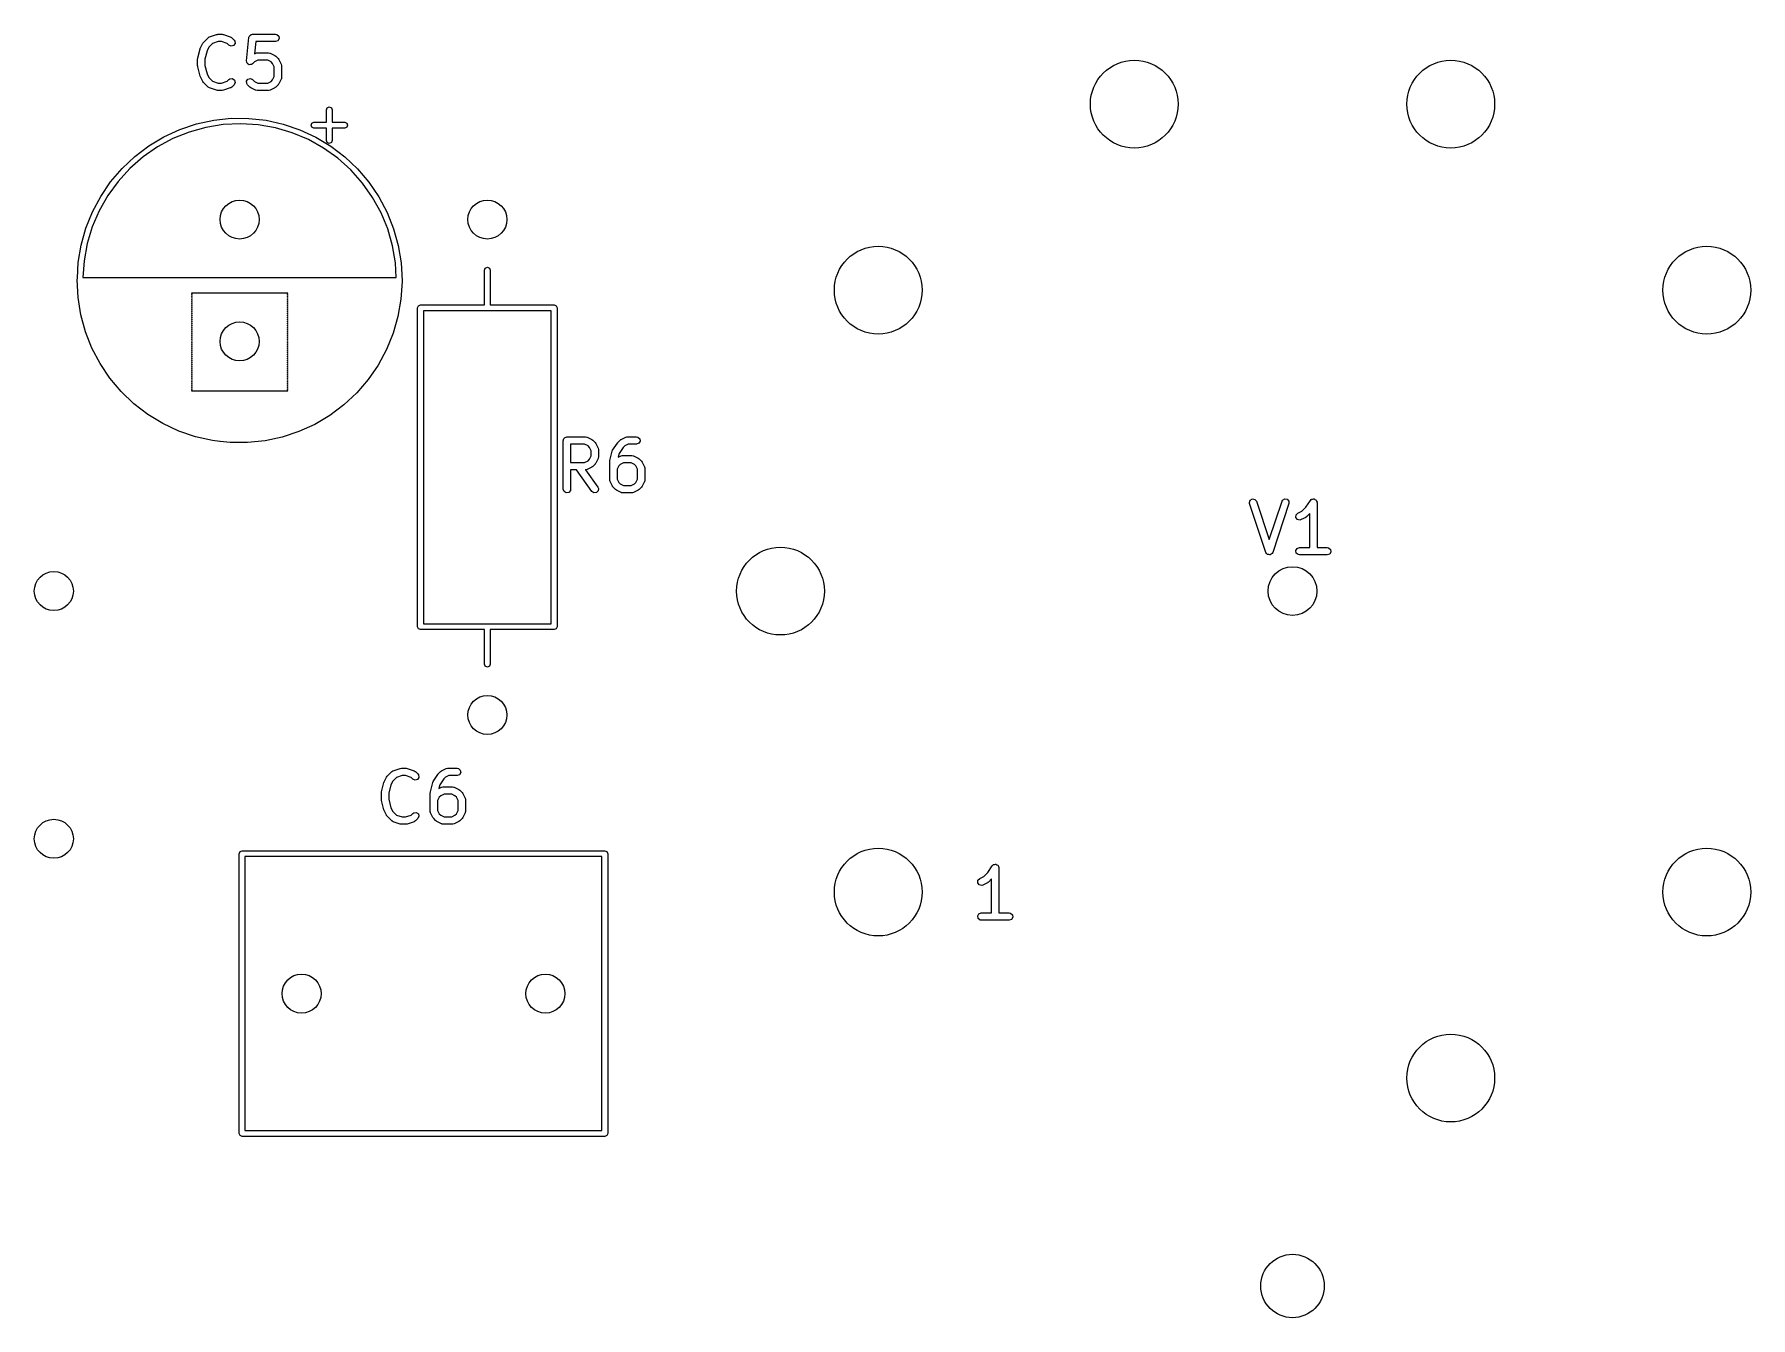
# Model space of a CAD drawing. Extents: x 37 to 259, y -144 to -45.
# Drawn here: x 197.72 to 232.91, y -110.15 to -83.83 of the extents above; entities that cross this region are included whole.
import ezdxf

# ---------------------------------------------------------------- set-up
doc = ezdxf.new("R2010")
doc.units = 0
doc.layers.add('BLACK', color=7, linetype='CONTINUOUS')

msp = doc.modelspace()

# ---------------------------------------------------------------- linework, layer by layer
at = {"layer": 'BLACK', "linetype": 'CONTINUOUS'}
for p, q in [((201.119, -84.1273), (201.124, -84.1155)), ((201.124, -84.1155), (201.125, -84.1119)), ((201.125, -84.1119), (201.172, -84.0167)), ((201.172, -84.0167), (201.186, -83.9987)), ((201.186, -83.9972), (201.282, -83.902)), ((201.186, -83.9987), (201.186, -83.9972)), ((201.301, -84.0947), (201.263, -84.1717)), ((201.282, -83.902), (201.303, -83.887)), ((201.375, -84.0206), (201.301, -84.0947)), ((201.303, -83.887), (201.308, -83.8866)), ((201.308, -83.8866), (201.311, -83.8838)), ((201.311, -83.8838), (201.454, -83.8362)), ((201.49, -83.9824), (201.375, -84.0206)), ((201.454, -83.8362), (201.476, -83.8329)), ((201.476, -83.8329), (201.478, -83.8324)), ((201.478, -83.8324), (201.573, -83.8324)), ((201.561, -83.9824), (201.49, -83.9824)), ((201.675, -84.0206), (201.561, -83.9824)), ((201.573, -83.8324), (201.595, -83.8363)), ((201.595, -83.8363), (201.597, -83.8362)), ((201.597, -83.8362), (201.739, -83.8838)), ((201.71, -84.0557), (201.675, -84.0206)), ((201.757, -84.0773), (201.71, -84.0557)), ((201.739, -83.8838), (201.762, -83.8963)), ((201.806, -84.0641), (201.757, -84.0773)), ((201.762, -83.8963), (201.765, -83.9001)), ((201.765, -83.9001), (201.769, -83.902)), ((201.769, -83.902), (201.816, -83.9496)), ((201.836, -84.022), (201.806, -84.0641)), ((201.816, -83.9496), (201.831, -83.9709)), ((201.831, -83.9709), (201.836, -84.022)), ((202.07, -84.3761), (202.117, -83.8999)), ((202.117, -83.8999), (202.118, -83.8961)), ((202.118, -83.8944), (202.12, -83.8917)), ((202.118, -83.8961), (202.118, -83.8944)), ((202.12, -83.8917), (202.124, -83.8748)), ((202.124, -83.8748), (202.136, -83.8637)), ((202.136, -83.8637), (202.144, -83.8499)), ((202.144, -83.8499), (202.154, -83.8463)), ((202.154, -83.8463), (202.161, -83.839)), ((202.161, -83.839), (202.177, -83.8378)), ((202.177, -83.8378), (202.192, -83.8324)), ((202.192, -83.8324), (202.668, -83.8324)), ((202.26, -83.9824), (202.235, -84.2306)), ((202.668, -83.9824), (202.26, -83.9824)), ((202.668, -83.8324), (202.694, -83.8369)), ((202.716, -83.9648), (202.668, -83.9824)), ((202.694, -83.8369), (202.733, -83.8699)), ((202.742, -83.9204), (202.716, -83.9648)), ((202.733, -83.8699), (202.742, -83.9204)), ((201.069, -84.336), (201.072, -84.3212)), ((201.069, -84.4788), (201.069, -84.336)), ((201.072, -84.3178), (201.119, -84.1273)), ((201.072, -84.3212), (201.072, -84.3178)), ((201.263, -84.1717), (201.219, -84.3452)), ((201.219, -84.3452), (201.219, -84.4696)), ((202.07, -84.3766), (202.07, -84.3761)), ((202.07, -84.377), (202.07, -84.3766)), ((202.076, -84.4014), (202.07, -84.377)), ((202.082, -84.4258), (202.076, -84.4014)), ((202.083, -84.4261), (202.082, -84.4258)), ((202.083, -84.4266), (202.083, -84.4261)), ((202.103, -84.441), (202.083, -84.4266)), ((202.124, -84.4558), (202.103, -84.441)), ((202.125, -84.456), (202.124, -84.4557)), ((202.124, -84.4557), (202.124, -84.4558)), ((202.15, -84.4538), (202.125, -84.456)), ((202.175, -84.4519), (202.15, -84.4538)), ((202.176, -84.4515), (202.175, -84.4516)), ((202.175, -84.4516), (202.175, -84.4519)), ((202.197, -84.4366), (202.176, -84.4515)), ((202.236, -84.3976), (202.197, -84.4366)), ((202.235, -84.2306), (202.254, -84.2213)), ((202.305, -84.3633), (202.236, -84.3976)), ((202.254, -84.2213), (202.279, -84.2138)), ((202.279, -84.2138), (202.283, -84.2149)), ((202.283, -84.2149), (202.287, -84.2133)), ((202.287, -84.2133), (202.525, -84.2133)), ((202.508, -84.3633), (202.305, -84.3633)), ((202.576, -84.3976), (202.508, -84.3633)), ((202.525, -84.2133), (202.551, -84.2179)), ((202.551, -84.2179), (202.554, -84.2207)), ((202.554, -84.2207), (202.559, -84.2213)), ((202.559, -84.2213), (202.654, -84.2689)), ((202.606, -84.428), (202.576, -84.3976)), ((202.641, -84.4965), (202.606, -84.428)), ((202.654, -84.2689), (202.672, -84.2822)), ((202.672, -84.2822), (202.674, -84.2829)), ((202.674, -84.2829), (202.721, -84.3305)), ((202.721, -84.3305), (202.734, -84.3489)), ((202.734, -84.3489), (202.735, -84.35)), ((202.735, -84.35), (202.783, -84.4453)), ((202.783, -84.4453), (202.79, -84.4702)), ((201.07, -84.4821), (201.069, -84.4788)), ((201.072, -84.497), (201.07, -84.4821)), ((201.119, -84.6875), (201.072, -84.497)), ((201.121, -84.6904), (201.119, -84.6875)), ((201.125, -84.7028), (201.121, -84.6904)), ((201.172, -84.7981), (201.125, -84.7028)), ((201.174, -84.7992), (201.172, -84.7981)), ((201.186, -84.8176), (201.174, -84.7992)), ((201.282, -84.9128), (201.186, -84.8176)), ((201.219, -84.4696), (201.263, -84.6431)), ((201.263, -84.6431), (201.301, -84.7201)), ((201.301, -84.7201), (201.375, -84.7942)), ((201.375, -84.7942), (201.49, -84.8324)), ((201.561, -84.8324), (201.675, -84.7942)), ((201.675, -84.7942), (201.71, -84.7591)), ((201.71, -84.7591), (201.732, -84.7442)), ((201.732, -84.7442), (201.783, -84.7397)), ((201.783, -84.7397), (201.825, -84.7691)), ((201.838, -84.8187), (201.816, -84.8652)), ((201.825, -84.7691), (201.838, -84.8187)), ((202.072, -84.7927), (202.101, -84.7507)), ((202.076, -84.8438), (202.072, -84.7927)), ((202.101, -84.7507), (202.151, -84.7374)), ((202.151, -84.7374), (202.197, -84.7591)), ((202.197, -84.7591), (202.236, -84.7981)), ((202.236, -84.7981), (202.305, -84.8324)), ((202.508, -84.8324), (202.576, -84.7981)), ((202.576, -84.7981), (202.606, -84.7677)), ((202.606, -84.7677), (202.641, -84.6992)), ((202.641, -84.6992), (202.641, -84.4965)), ((202.783, -84.7504), (202.735, -84.8457)), ((202.786, -84.7426), (202.783, -84.746)), ((202.783, -84.746), (202.783, -84.7504)), ((202.791, -84.7169), (202.786, -84.7426)), ((202.79, -84.4702), (202.789, -84.4746)), ((202.789, -84.4746), (202.791, -84.4788)), ((202.791, -84.4788), (202.791, -84.7169)), ((201.286, -84.9147), (201.282, -84.9128)), ((201.288, -84.9185), (201.286, -84.9147)), ((201.311, -84.9309), (201.288, -84.9185)), ((201.454, -84.9785), (201.311, -84.9309)), ((201.456, -84.9785), (201.454, -84.9785)), ((201.478, -84.9824), (201.456, -84.9785)), ((201.573, -84.9824), (201.478, -84.9824)), ((201.49, -84.8324), (201.561, -84.8324)), ((201.574, -84.9818), (201.573, -84.9824)), ((201.597, -84.9785), (201.574, -84.9818)), ((201.739, -84.9309), (201.597, -84.9785)), ((201.743, -84.9281), (201.739, -84.9309)), ((201.747, -84.9277), (201.743, -84.9281)), ((201.769, -84.9128), (201.747, -84.9277)), ((201.816, -84.8652), (201.769, -84.9128)), ((202.091, -84.8652), (202.076, -84.8438)), ((202.139, -84.9128), (202.091, -84.8652)), ((202.14, -84.9135), (202.139, -84.9128)), ((202.158, -84.9268), (202.14, -84.9135)), ((202.254, -84.9745), (202.158, -84.9268)), ((202.258, -84.975), (202.254, -84.9745)), ((202.261, -84.9779), (202.258, -84.975)), ((202.287, -84.9824), (202.261, -84.9779)), ((202.525, -84.9824), (202.287, -84.9824)), ((202.305, -84.8324), (202.508, -84.8324)), ((202.529, -84.9808), (202.525, -84.9824)), ((202.534, -84.9819), (202.529, -84.9808)), ((202.559, -84.9745), (202.534, -84.9819)), ((202.654, -84.9268), (202.559, -84.9745)), ((202.655, -84.9257), (202.654, -84.9268)), ((202.674, -84.9128), (202.655, -84.9257)), ((202.721, -84.8652), (202.674, -84.9128)), ((202.722, -84.8637), (202.721, -84.8652)), ((202.735, -84.8457), (202.722, -84.8637)), ((203.709, -85.3798), (203.727, -85.3373)), ((203.709, -85.6348), (203.709, -85.3798)), ((203.727, -85.3373), (203.769, -85.3198)), ((203.769, -85.3198), (203.811, -85.3373)), ((203.811, -85.3373), (203.829, -85.3798)), ((203.829, -85.3798), (203.829, -85.6348)), ((200.377, -85.9343), (200.704, -85.7838)), ((200.894, -85.8365), (200.561, -85.9709)), ((200.704, -85.7838), (201.046, -85.6696)), ((201.24, -85.7399), (200.894, -85.8365)), ((201.046, -85.6696), (201.398, -85.5928)), ((201.594, -85.6826), (201.24, -85.7399)), ((201.398, -85.5928), (201.756, -85.5546)), ((201.952, -85.665), (201.594, -85.6826)), ((201.756, -85.5546), (202.116, -85.5552)), ((202.311, -85.6876), (201.952, -85.665)), ((202.116, -85.5552), (202.474, -85.5947)), ((202.664, -85.7499), (202.311, -85.6876)), ((202.474, -85.5947), (202.826, -85.6727)), ((203.008, -85.8512), (202.664, -85.7499)), ((202.826, -85.6727), (203.167, -85.7881)), ((203.339, -85.9903), (203.008, -85.8512)), ((203.167, -85.7881), (203.493, -85.9398)), ((203.394, -85.6948), (203.412, -85.6523)), ((203.412, -85.7372), (203.394, -85.6948)), ((203.412, -85.6523), (203.454, -85.6348)), ((203.454, -85.7548), (203.412, -85.7372)), ((203.454, -85.6348), (203.709, -85.6348)), ((203.709, -85.7548), (203.454, -85.7548)), ((203.709, -86.0098), (203.709, -85.7548)), ((203.829, -85.6348), (204.084, -85.6348)), ((204.084, -85.7548), (203.829, -85.7548)), ((203.829, -85.7548), (203.829, -86.0098)), ((204.084, -85.6348), (204.126, -85.6523)), ((204.126, -85.7372), (204.084, -85.7548)), ((204.126, -85.6523), (204.144, -85.6948)), ((204.144, -85.6948), (204.126, -85.7372)), ((199.781, -86.3366), (200.068, -86.1193)), ((200.245, -86.1416), (199.951, -86.3465)), ((200.068, -86.1193), (200.377, -85.9343)), ((200.561, -85.9709), (200.245, -86.1416)), ((203.653, -86.1654), (203.339, -85.9903)), ((203.493, -85.9398), (203.802, -86.1258)), ((203.945, -86.3744), (203.653, -86.1654)), ((203.727, -86.0522), (203.709, -86.0098)), ((203.769, -86.0698), (203.727, -86.0522)), ((203.811, -86.0522), (203.769, -86.0698)), ((203.802, -86.1258), (204.088, -86.3441)), ((203.829, -86.0098), (203.811, -86.0522)), ((199.519, -86.5836), (199.781, -86.3366)), ((199.951, -86.3465), (199.681, -86.5829)), ((204.211, -86.6146), (203.945, -86.3744)), ((204.088, -86.3441), (204.349, -86.592)), ((199.082, -87.155), (199.285, -86.8574)), ((199.439, -86.848), (199.228, -87.1384)), ((199.285, -86.8574), (199.519, -86.5836)), ((199.681, -86.5829), (199.439, -86.848)), ((204.45, -86.883), (204.211, -86.6146)), ((204.349, -86.592), (204.582, -86.8667)), ((204.657, -87.1763), (204.45, -86.883)), ((204.582, -86.8667), (204.784, -87.1649)), ((198.912, -87.4727), (199.082, -87.155)), ((199.228, -87.1384), (199.05, -87.4505)), ((204.829, -87.4908), (204.657, -87.1763)), ((204.784, -87.1649), (204.953, -87.4832)), ((198.778, -87.8069), (198.912, -87.4727)), ((199.05, -87.4505), (198.909, -87.7804)), ((204.966, -87.8227), (204.829, -87.4908)), ((204.953, -87.4832), (205.086, -87.8179)), ((198.68, -88.1536), (198.778, -87.8069)), ((198.909, -87.7804), (198.805, -88.124)), ((205.065, -88.1677), (204.966, -87.8227)), ((205.086, -87.8179), (205.182, -88.1649)), ((198.621, -88.5088), (198.68, -88.1536)), ((198.805, -88.124), (198.74, -88.477)), ((205.125, -88.5216), (205.065, -88.1677)), ((205.182, -88.1649), (205.241, -88.5204)), ((198.602, -88.8351), (198.621, -88.5088)), ((198.74, -88.477), (198.716, -88.82)), ((205.142, -88.82), (205.125, -88.5216)), ((205.241, -88.5204), (205.26, -88.88)), ((206.95, -88.67), (206.968, -88.6276)), ((206.95, -89.38), (206.95, -88.67)), ((206.968, -88.6276), (207.01, -88.61)), ((207.01, -88.61), (207.052, -88.6276)), ((207.052, -88.6276), (207.07, -88.67)), ((207.07, -88.67), (207.07, -89.38)), ((198.6, -88.8684), (198.602, -88.8351)), ((198.618, -89.2281), (198.6, -88.8684)), ((198.716, -88.82), (205.142, -88.82)), ((205.26, -88.9032), (205.238, -89.2627)), ((205.26, -88.88), (205.26, -88.9032)), ((198.675, -89.5837), (198.618, -89.2281)), ((200.942, -89.14), (200.95, -89.16)), ((202.918, -89.14), (200.942, -89.14)), ((200.95, -89.16), (200.942, -89.18)), ((200.942, -89.18), (200.95, -89.2)), ((200.95, -89.2), (200.942, -89.22)), ((200.942, -89.22), (200.95, -89.24)), ((200.95, -89.24), (200.942, -89.26)), ((200.942, -89.26), (200.95, -89.28)), ((200.95, -89.28), (200.942, -89.3)), ((200.942, -89.3), (200.95, -89.32)), ((200.95, -89.32), (200.942, -89.34)), ((200.942, -89.34), (200.95, -89.36)), ((200.95, -89.36), (200.942, -89.38)), ((200.942, -89.38), (200.95, -89.4)), ((202.91, -89.16), (202.918, -89.14)), ((202.918, -89.18), (202.91, -89.16)), ((202.91, -89.2), (202.918, -89.18)), ((202.918, -89.22), (202.91, -89.2)), ((202.91, -89.24), (202.918, -89.22)), ((202.918, -89.26), (202.91, -89.24)), ((202.91, -89.28), (202.918, -89.26)), ((202.918, -89.3), (202.91, -89.28)), ((202.91, -89.32), (202.918, -89.3)), ((202.918, -89.34), (202.91, -89.32)), ((202.91, -89.36), (202.918, -89.34)), ((202.918, -89.38), (202.91, -89.36)), ((202.91, -89.4), (202.918, -89.38)), ((205.238, -89.2627), (205.177, -89.6178)), ((205.598, -89.3976), (205.64, -89.38)), ((205.64, -89.38), (206.95, -89.38)), ((207.07, -89.38), (208.38, -89.38)), ((208.38, -89.38), (208.422, -89.3976)), ((198.77, -89.9311), (198.675, -89.5837)), ((200.95, -89.4), (200.942, -89.42)), ((200.942, -89.42), (200.95, -89.44)), ((200.95, -89.44), (200.942, -89.46)), ((200.942, -89.46), (200.95, -89.48)), ((200.95, -89.48), (200.942, -89.5)), ((200.942, -89.5), (200.95, -89.52)), ((200.95, -89.52), (200.942, -89.54)), ((200.942, -89.54), (200.95, -89.56)), ((200.95, -89.56), (200.942, -89.5805)), ((200.942, -89.5805), (200.95, -89.601)), ((200.95, -89.601), (200.942, -89.621)), ((200.942, -89.621), (200.95, -89.641)), ((200.95, -89.641), (200.942, -89.661)), ((200.942, -89.661), (200.95, -89.681)), ((200.95, -89.681), (200.942, -89.701)), ((200.942, -89.701), (200.95, -89.721)), ((200.95, -89.721), (200.942, -89.741)), ((200.942, -89.741), (200.95, -89.761)), ((202.918, -89.42), (202.91, -89.4)), ((202.91, -89.44), (202.918, -89.42)), ((202.918, -89.46), (202.91, -89.44)), ((202.91, -89.48), (202.918, -89.46)), ((202.918, -89.5), (202.91, -89.48)), ((202.91, -89.52), (202.918, -89.5)), ((202.918, -89.54), (202.91, -89.52)), ((202.91, -89.56), (202.918, -89.54)), ((202.918, -89.5805), (202.91, -89.56)), ((202.91, -89.601), (202.918, -89.5805)), ((202.918, -89.621), (202.91, -89.601)), ((202.91, -89.641), (202.918, -89.621)), ((202.918, -89.661), (202.91, -89.641)), ((202.91, -89.681), (202.918, -89.661)), ((202.918, -89.701), (202.91, -89.681)), ((202.91, -89.721), (202.918, -89.701)), ((202.918, -89.741), (202.91, -89.721)), ((202.91, -89.761), (202.918, -89.741)), ((205.177, -89.6178), (205.079, -89.9641)), ((205.58, -89.44), (205.598, -89.3976)), ((205.58, -95.98), (205.58, -89.44)), ((208.32, -89.5), (205.7, -89.5)), ((205.7, -89.5), (205.7, -95.92)), ((208.32, -95.92), (208.32, -89.5)), ((208.422, -89.3976), (208.44, -89.44)), ((208.44, -89.44), (208.44, -95.98)), ((198.902, -90.2662), (198.77, -89.9311)), ((200.95, -89.761), (200.942, -89.781)), ((200.942, -89.781), (200.95, -89.801)), ((200.95, -89.801), (200.942, -89.821)), ((200.942, -89.821), (200.95, -89.841)), ((200.95, -89.841), (200.942, -89.861)), ((200.942, -89.861), (200.95, -89.881)), ((200.95, -89.881), (200.942, -89.901)), ((200.942, -89.901), (200.95, -89.921)), ((200.95, -89.921), (200.942, -89.941)), ((200.942, -89.941), (200.95, -89.961)), ((200.95, -89.961), (200.942, -89.981)), ((200.942, -89.981), (200.95, -90.001)), ((200.95, -90.001), (200.942, -90.021)), ((200.942, -90.021), (200.95, -90.041)), ((200.95, -90.041), (200.942, -90.061)), ((200.942, -90.061), (200.95, -90.081)), ((200.95, -90.081), (200.942, -90.101)), ((202.918, -89.781), (202.91, -89.761)), ((202.91, -89.801), (202.918, -89.781)), ((202.918, -89.821), (202.91, -89.801)), ((202.91, -89.841), (202.918, -89.821)), ((202.918, -89.861), (202.91, -89.841)), ((202.91, -89.881), (202.918, -89.861)), ((202.918, -89.901), (202.91, -89.881)), ((202.91, -89.921), (202.918, -89.901)), ((202.918, -89.941), (202.91, -89.921)), ((202.91, -89.961), (202.918, -89.941)), ((202.918, -89.981), (202.91, -89.961)), ((202.91, -90.001), (202.918, -89.981)), ((202.918, -90.021), (202.91, -90.001)), ((202.91, -90.041), (202.918, -90.021)), ((202.918, -90.061), (202.91, -90.041)), ((202.91, -90.081), (202.918, -90.061)), ((202.918, -90.101), (202.91, -90.081)), ((205.079, -89.9641), (204.943, -90.2978)), ((199.07, -90.5851), (198.902, -90.2662)), ((200.942, -90.101), (200.95, -90.121)), ((200.95, -90.121), (200.942, -90.141)), ((200.942, -90.141), (200.95, -90.161)), ((200.95, -90.161), (200.942, -90.181)), ((200.942, -90.181), (200.95, -90.201)), ((200.95, -90.201), (200.942, -90.221)), ((200.942, -90.221), (200.95, -90.241)), ((200.95, -90.241), (200.942, -90.261)), ((200.942, -90.261), (200.95, -90.281)), ((200.95, -90.281), (200.942, -90.301)), ((200.942, -90.301), (200.95, -90.321)), ((200.95, -90.321), (200.942, -90.341)), ((200.942, -90.341), (200.95, -90.361)), ((200.95, -90.361), (200.942, -90.381)), ((200.942, -90.381), (200.95, -90.401)), ((200.95, -90.401), (200.942, -90.421)), ((200.942, -90.421), (200.95, -90.441)), ((200.95, -90.441), (200.942, -90.461)), ((202.91, -90.121), (202.918, -90.101)), ((202.918, -90.141), (202.91, -90.121)), ((202.91, -90.161), (202.918, -90.141)), ((202.918, -90.181), (202.91, -90.161)), ((202.91, -90.201), (202.918, -90.181)), ((202.918, -90.221), (202.91, -90.201)), ((202.91, -90.241), (202.918, -90.221)), ((202.918, -90.261), (202.91, -90.241)), ((202.91, -90.281), (202.918, -90.261)), ((202.918, -90.301), (202.91, -90.281)), ((202.91, -90.321), (202.918, -90.301)), ((202.918, -90.341), (202.91, -90.321)), ((202.91, -90.361), (202.918, -90.341)), ((202.918, -90.381), (202.91, -90.361)), ((202.91, -90.401), (202.918, -90.381)), ((202.918, -90.421), (202.91, -90.401)), ((202.91, -90.441), (202.918, -90.421)), ((202.918, -90.461), (202.91, -90.441)), ((204.943, -90.2978), (204.772, -90.615)), ((199.271, -90.884), (199.07, -90.5851)), ((200.942, -90.461), (200.95, -90.481)), ((200.95, -90.481), (200.942, -90.501)), ((200.942, -90.501), (200.95, -90.521)), ((200.95, -90.521), (200.942, -90.541)), ((200.942, -90.541), (200.95, -90.561)), ((200.95, -90.561), (200.942, -90.581)), ((200.942, -90.581), (200.95, -90.601)), ((200.95, -90.601), (200.942, -90.621)), ((200.942, -90.621), (200.95, -90.641)), ((200.95, -90.641), (200.942, -90.661)), ((200.942, -90.661), (200.95, -90.681)), ((200.95, -90.681), (200.942, -90.701)), ((200.942, -90.701), (200.95, -90.721)), ((200.95, -90.721), (200.942, -90.741)), ((200.942, -90.741), (200.95, -90.761)), ((200.95, -90.761), (200.942, -90.781)), ((200.942, -90.781), (200.95, -90.801)), ((200.95, -90.801), (200.942, -90.821)), ((202.91, -90.481), (202.918, -90.461)), ((202.918, -90.501), (202.91, -90.481)), ((202.91, -90.521), (202.918, -90.501)), ((202.918, -90.541), (202.91, -90.521)), ((202.91, -90.561), (202.918, -90.541)), ((202.918, -90.581), (202.91, -90.561)), ((202.91, -90.601), (202.918, -90.581)), ((202.918, -90.621), (202.91, -90.601)), ((202.91, -90.641), (202.918, -90.621)), ((202.918, -90.661), (202.91, -90.641)), ((202.91, -90.681), (202.918, -90.661)), ((202.918, -90.701), (202.91, -90.681)), ((202.91, -90.721), (202.918, -90.701)), ((202.918, -90.741), (202.91, -90.721)), ((202.91, -90.761), (202.918, -90.741)), ((202.918, -90.781), (202.91, -90.761)), ((202.91, -90.801), (202.918, -90.781)), ((202.918, -90.821), (202.91, -90.801)), ((204.772, -90.615), (204.568, -90.9118)), ((199.503, -91.1595), (199.271, -90.884)), ((200.942, -90.821), (200.95, -90.841)), ((200.95, -90.841), (200.942, -90.861)), ((200.942, -90.861), (200.95, -90.881)), ((200.95, -90.881), (200.942, -90.901)), ((200.942, -90.901), (200.95, -90.921)), ((200.95, -90.921), (200.942, -90.941)), ((200.942, -90.941), (200.95, -90.961)), ((200.95, -90.961), (200.942, -90.981)), ((200.942, -90.981), (200.95, -91.001)), ((200.95, -91.001), (200.942, -91.021)), ((200.942, -91.021), (200.95, -91.041)), ((200.95, -91.041), (200.942, -91.061)), ((200.942, -91.061), (200.95, -91.081)), ((200.95, -91.081), (200.942, -91.101)), ((200.942, -91.101), (200.95, -91.121)), ((200.95, -91.121), (200.942, -91.141)), ((200.942, -91.141), (202.918, -91.141)), ((202.91, -90.841), (202.918, -90.821)), ((202.918, -90.861), (202.91, -90.841)), ((202.91, -90.881), (202.918, -90.861)), ((202.918, -90.901), (202.91, -90.881)), ((202.91, -90.921), (202.918, -90.901)), ((202.918, -90.941), (202.91, -90.921)), ((202.91, -90.961), (202.918, -90.941)), ((202.918, -90.981), (202.91, -90.961)), ((202.91, -91.001), (202.918, -90.981)), ((202.918, -91.021), (202.91, -91.001)), ((202.91, -91.041), (202.918, -91.021)), ((202.918, -91.061), (202.91, -91.041)), ((202.91, -91.081), (202.918, -91.061)), ((202.918, -91.101), (202.91, -91.081)), ((202.91, -91.121), (202.918, -91.101)), ((202.918, -91.141), (202.91, -91.121)), ((204.568, -90.9118), (204.333, -91.1848)), ((199.763, -91.4084), (199.503, -91.1595)), ((200.049, -91.6276), (199.763, -91.4084)), ((204.07, -91.4309), (203.782, -91.6472)), ((204.333, -91.1848), (204.07, -91.4309)), ((200.356, -91.8147), (200.049, -91.6276)), ((200.683, -91.9675), (200.356, -91.8147)), ((203.473, -91.8311), (203.145, -91.9804)), ((203.782, -91.6472), (203.473, -91.8311)), ((201.023, -92.0842), (200.683, -91.9675)), ((201.375, -92.1634), (201.023, -92.0842)), ((201.527, -92.1808), (201.375, -92.1634)), ((201.528, -92.181), (201.527, -92.1808)), ((201.529, -92.181), (201.528, -92.181)), ((201.733, -92.2041), (201.529, -92.181)), ((202.093, -92.206), (201.733, -92.2041)), ((202.451, -92.169), (202.093, -92.206)), ((202.803, -92.0935), (202.451, -92.169)), ((203.145, -91.9804), (202.803, -92.0935)), ((208.567, -92.1624), (208.569, -92.1526)), ((208.567, -93.1624), (208.567, -92.1624)), ((208.568, -92.1494), (208.57, -92.1465)), ((208.569, -92.1526), (208.568, -92.1494)), ((208.57, -92.1465), (208.571, -92.1367)), ((208.571, -92.1367), (208.584, -92.1218)), ((208.584, -92.1218), (208.594, -92.1049)), ((208.594, -92.1049), (208.6, -92.1026)), ((208.6, -92.1026), (208.604, -92.0974)), ((208.604, -92.0974), (208.624, -92.094)), ((208.624, -92.094), (208.642, -92.0874)), ((208.642, -92.0874), (209.023, -92.0874)), ((209.023, -92.0874), (209.049, -92.0919)), ((209.049, -92.0919), (209.052, -92.0948)), ((209.052, -92.0948), (209.056, -92.0953)), ((209.056, -92.0953), (209.152, -92.1429)), ((209.152, -92.1429), (209.17, -92.1563)), ((209.17, -92.1563), (209.171, -92.157)), ((209.171, -92.157), (209.219, -92.2046)), ((209.219, -92.2046), (209.232, -92.223)), ((209.675, -92.216), (209.683, -92.2078)), ((209.683, -92.2078), (209.684, -92.2046)), ((209.684, -92.2046), (209.732, -92.157)), ((209.732, -92.157), (209.75, -92.1441)), ((209.75, -92.1441), (209.751, -92.1429)), ((209.751, -92.1429), (209.846, -92.0953)), ((209.846, -92.0953), (209.871, -92.0879)), ((209.871, -92.0879), (209.876, -92.0889)), ((209.876, -92.0889), (209.88, -92.0874)), ((209.88, -92.0874), (210.07, -92.0874)), ((210.07, -92.0874), (210.096, -92.0919)), ((210.096, -92.0919), (210.135, -92.1249)), ((210.144, -92.1754), (210.119, -92.2198)), ((210.135, -92.1249), (210.144, -92.1754)), ((208.717, -92.2374), (208.717, -92.6112)), ((209.005, -92.2374), (208.717, -92.2374)), ((209.074, -92.2716), (209.005, -92.2374)), ((209.104, -92.302), (209.074, -92.2716)), ((209.074, -92.5769), (209.104, -92.5465)), ((209.138, -92.3706), (209.104, -92.302)), ((209.104, -92.5465), (209.138, -92.478)), ((209.138, -92.478), (209.138, -92.3706)), ((209.232, -92.223), (209.233, -92.2241)), ((209.233, -92.2241), (209.28, -92.3193)), ((209.28, -92.5293), (209.233, -92.6245)), ((209.28, -92.3193), (209.288, -92.3443)), ((209.281, -92.5248), (209.28, -92.5293)), ((209.284, -92.5214), (209.281, -92.5248)), ((209.288, -92.4957), (209.284, -92.5214)), ((209.288, -92.3443), (209.287, -92.3486)), ((209.287, -92.3486), (209.288, -92.3529)), ((209.288, -92.3529), (209.288, -92.4957)), ((209.522, -92.5728), (209.569, -92.3823)), ((209.569, -92.3823), (209.579, -92.3593)), ((209.579, -92.3589), (209.675, -92.216)), ((209.579, -92.3593), (209.579, -92.3589)), ((209.712, -92.4313), (209.693, -92.5054)), ((209.693, -92.5054), (209.751, -92.4763)), ((209.795, -92.3054), (209.712, -92.4313)), ((209.751, -92.4763), (209.776, -92.4688)), ((209.776, -92.4688), (209.781, -92.4699)), ((209.781, -92.4699), (209.785, -92.4683)), ((209.785, -92.4683), (209.975, -92.4683)), ((209.829, -92.2716), (209.795, -92.3054)), ((209.898, -92.2374), (209.829, -92.2716)), ((210.07, -92.2374), (209.898, -92.2374)), ((209.975, -92.4683), (210.001, -92.4729)), ((210.001, -92.4729), (210.004, -92.4757)), ((210.004, -92.4757), (210.009, -92.4763)), ((210.009, -92.4763), (210.104, -92.5239)), ((210.119, -92.2198), (210.07, -92.2374)), ((210.104, -92.5239), (210.122, -92.5372)), ((210.122, -92.5372), (210.124, -92.5379)), ((210.124, -92.5379), (210.171, -92.5855)), ((208.717, -92.6112), (209.005, -92.6112)), ((208.841, -92.7612), (208.717, -92.7612)), ((208.717, -92.7612), (208.717, -93.1624)), ((209.152, -93.2054), (208.841, -92.7612)), ((209.005, -92.6112), (209.074, -92.5769)), ((209.027, -92.7597), (209.024, -92.7608)), ((209.024, -92.7608), (209.275, -93.1194)), ((209.031, -92.7607), (209.027, -92.7597)), ((209.056, -92.7533), (209.031, -92.7607)), ((209.152, -92.7057), (209.056, -92.7533)), ((209.153, -92.7045), (209.152, -92.7057)), ((209.171, -92.6916), (209.153, -92.7045)), ((209.219, -92.644), (209.171, -92.6916)), ((209.233, -92.6245), (209.219, -92.6425)), ((209.219, -92.6425), (209.219, -92.644)), ((209.519, -92.591), (209.522, -92.5762)), ((209.519, -92.9719), (209.519, -92.591)), ((209.522, -92.5762), (209.522, -92.5728)), ((209.704, -92.683), (209.669, -92.7515)), ((209.669, -92.7515), (209.669, -92.9542)), ((209.734, -92.6526), (209.704, -92.683)), ((209.802, -92.6183), (209.734, -92.6526)), ((209.958, -92.6183), (209.802, -92.6183)), ((210.026, -92.6526), (209.958, -92.6183)), ((210.056, -92.683), (210.026, -92.6526)), ((210.091, -92.7515), (210.056, -92.683)), ((210.091, -92.9542), (210.091, -92.7515)), ((210.171, -92.5855), (210.184, -92.6039)), ((210.184, -92.6039), (210.185, -92.605)), ((210.185, -92.605), (210.233, -92.7003)), ((210.233, -92.7003), (210.24, -92.7252)), ((210.24, -92.7252), (210.239, -92.7296)), ((210.239, -92.7296), (210.241, -92.7338)), ((210.241, -92.7338), (210.241, -92.9719)), ((208.584, -93.2106), (208.567, -93.1624)), ((208.629, -93.2362), (208.584, -93.2106)), ((208.679, -93.2273), (208.629, -93.2362)), ((208.712, -93.188), (208.679, -93.2273)), ((208.717, -93.1624), (208.712, -93.188)), ((209.194, -93.2348), (209.152, -93.2054)), ((209.245, -93.2304), (209.194, -93.2348)), ((209.281, -93.1941), (209.245, -93.2304)), ((209.275, -93.1194), (209.286, -93.143)), ((209.286, -93.143), (209.281, -93.1941)), ((209.521, -92.9761), (209.519, -92.9719)), ((209.52, -92.9805), (209.521, -92.9761)), ((209.527, -93.0054), (209.52, -92.9805)), ((209.575, -93.1007), (209.527, -93.0054)), ((209.576, -93.1018), (209.575, -93.1007)), ((209.589, -93.1202), (209.576, -93.1018)), ((209.636, -93.1678), (209.589, -93.1202)), ((209.638, -93.1685), (209.636, -93.1678)), ((209.656, -93.1818), (209.638, -93.1685)), ((209.751, -93.2295), (209.656, -93.1818)), ((209.669, -92.9542), (209.704, -93.0227)), ((209.704, -93.0227), (209.734, -93.0531)), ((209.734, -93.0531), (209.802, -93.0874)), ((209.756, -93.23), (209.751, -93.2295)), ((209.759, -93.2329), (209.756, -93.23)), ((209.785, -93.2374), (209.759, -93.2329)), ((209.975, -93.2374), (209.785, -93.2374)), ((209.802, -93.0874), (209.958, -93.0874)), ((209.958, -93.0874), (210.026, -93.0531)), ((209.979, -93.2358), (209.975, -93.2374)), ((209.984, -93.2369), (209.979, -93.2358)), ((210.009, -93.2295), (209.984, -93.2369)), ((210.104, -93.1818), (210.009, -93.2295)), ((210.026, -93.0531), (210.056, -93.0227)), ((210.056, -93.0227), (210.091, -92.9542)), ((210.105, -93.1807), (210.104, -93.1818)), ((210.124, -93.1678), (210.105, -93.1807)), ((210.171, -93.1202), (210.124, -93.1678)), ((210.172, -93.1187), (210.171, -93.1202)), ((210.185, -93.1007), (210.172, -93.1187)), ((210.233, -93.0054), (210.185, -93.1007)), ((210.236, -92.9976), (210.233, -93.001)), ((210.233, -93.001), (210.233, -93.0054)), ((210.241, -92.9719), (210.236, -92.9976)), ((222.636, -93.4303), (222.654, -93.3826)), ((222.639, -93.4561), (222.636, -93.4303)), ((222.973, -94.4561), (222.639, -93.4561)), ((222.654, -93.3826), (222.699, -93.3582)), ((222.699, -93.3582), (222.75, -93.3685)), ((222.75, -93.3685), (222.782, -93.4087)), ((222.782, -93.4087), (223.044, -94.1952)), ((223.044, -94.1952), (223.306, -93.4087)), ((223.448, -93.4561), (223.115, -94.4561)), ((223.306, -93.4087), (223.318, -93.3858)), ((223.318, -93.3858), (223.362, -93.3589)), ((223.362, -93.3589), (223.413, -93.3664)), ((223.413, -93.3664), (223.447, -93.4048)), ((223.447, -93.4048), (223.448, -93.4561)), ((223.629, -93.651), (223.714, -93.6088)), ((223.714, -93.6088), (223.795, -93.5275)), ((223.795, -93.5275), (223.886, -93.3908)), ((223.886, -93.3908), (223.904, -93.3719)), ((223.904, -93.3719), (223.908, -93.3707)), ((223.908, -93.3707), (223.911, -93.3674)), ((223.911, -93.3674), (223.933, -93.3636)), ((223.933, -93.3636), (223.953, -93.3575)), ((223.953, -93.3575), (223.957, -93.3593)), ((223.957, -93.3593), (223.962, -93.3585)), ((223.962, -93.3585), (223.98, -93.3694)), ((223.98, -93.3694), (224, -93.3781)), ((224, -93.3781), (224.002, -93.382)), ((224.002, -93.382), (224.006, -93.3842)), ((224.006, -93.3842), (224.013, -93.4046)), ((224.013, -93.4046), (224.023, -93.4241)), ((224.023, -93.4241), (224.022, -93.4283)), ((224.022, -93.4283), (224.024, -93.4324)), ((224.024, -93.4324), (224.024, -94.3574)), ((223.591, -93.7395), (223.594, -93.6883)), ((223.622, -93.7807), (223.591, -93.7395)), ((223.594, -93.6883), (223.629, -93.651)), ((223.671, -93.7926), (223.622, -93.7807)), ((223.696, -93.7852), (223.671, -93.7926)), ((223.792, -93.7376), (223.696, -93.7852)), ((223.793, -93.7364), (223.792, -93.7376)), ((223.811, -93.7235), (223.793, -93.7364)), ((223.874, -93.6611), (223.811, -93.7235)), ((223.874, -94.3574), (223.874, -93.6611)), ((222.974, -94.4578), (222.973, -94.4561)), ((222.974, -94.4599), (222.974, -94.4578)), ((222.99, -94.4777), (222.974, -94.4599)), ((223.005, -94.4963), (222.99, -94.4777)), ((223.007, -94.4967), (223.005, -94.4963)), ((223.008, -94.4983), (223.007, -94.4967)), ((223.032, -94.5018), (223.008, -94.4983)), ((223.055, -94.5066), (223.032, -94.5018)), ((223.057, -94.5055), (223.055, -94.5066)), ((223.059, -94.5059), (223.057, -94.5055)), ((223.079, -94.4934), (223.059, -94.5059)), ((223.1, -94.4821), (223.079, -94.4934)), ((223.101, -94.4801), (223.1, -94.4821)), ((223.103, -94.479), (223.101, -94.4801)), ((223.115, -94.4561), (223.103, -94.479)), ((223.589, -94.4194), (223.615, -94.3749)), ((223.598, -94.4699), (223.589, -94.4194)), ((223.637, -94.5029), (223.598, -94.4699)), ((223.615, -94.3749), (223.663, -94.3574)), ((223.663, -94.5074), (223.637, -94.5029)), ((223.663, -94.3574), (223.874, -94.3574)), ((224.234, -94.5074), (223.663, -94.5074)), ((224.024, -94.3574), (224.234, -94.3574)), ((224.234, -94.3574), (224.26, -94.3619)), ((224.282, -94.4898), (224.234, -94.5074)), ((224.26, -94.3619), (224.299, -94.3949)), ((224.308, -94.4454), (224.282, -94.4898)), ((224.299, -94.3949), (224.308, -94.4454)), ((205.598, -96.0224), (205.58, -95.98)), ((205.64, -96.04), (205.598, -96.0224)), ((206.95, -96.04), (205.64, -96.04)), ((205.7, -95.92), (208.32, -95.92)), ((206.95, -96.75), (206.95, -96.04)), ((208.38, -96.04), (207.07, -96.04)), ((207.07, -96.04), (207.07, -96.75)), ((208.422, -96.0224), (208.38, -96.04)), ((208.44, -95.98), (208.422, -96.0224)), ((206.968, -96.7924), (206.95, -96.75)), ((207.07, -96.75), (207.052, -96.7924)), ((207.01, -96.81), (206.968, -96.7924)), ((207.052, -96.7924), (207.01, -96.81)), ((205.081, -98.9338), (205.224, -98.8862)), ((205.224, -98.8862), (205.246, -98.8829)), ((205.246, -98.8829), (205.248, -98.8824)), ((205.248, -98.8824), (205.343, -98.8824)), ((205.343, -98.8824), (205.365, -98.8863)), ((205.365, -98.8863), (205.367, -98.8862)), ((205.367, -98.8862), (205.509, -98.9338)), ((206.071, -98.9379), (206.166, -98.8903)), ((206.166, -98.8903), (206.191, -98.8829)), ((206.191, -98.8829), (206.196, -98.8839)), ((206.196, -98.8839), (206.2, -98.8824)), ((206.2, -98.8824), (206.39, -98.8824)), ((206.39, -98.8824), (206.416, -98.8869)), ((206.416, -98.8869), (206.455, -98.9199)), ((204.842, -99.3678), (204.889, -99.1773)), ((204.889, -99.1773), (204.894, -99.1655)), ((204.894, -99.1655), (204.895, -99.1619)), ((204.895, -99.1619), (204.942, -99.0667)), ((204.942, -99.0667), (204.956, -99.0487)), ((204.956, -99.0472), (205.052, -98.952)), ((204.956, -99.0487), (204.956, -99.0472)), ((205.033, -99.2217), (204.989, -99.3952)), ((205.071, -99.1447), (205.033, -99.2217)), ((205.052, -98.952), (205.073, -98.937)), ((205.145, -99.0706), (205.071, -99.1447)), ((205.073, -98.937), (205.078, -98.9366)), ((205.078, -98.9366), (205.081, -98.9338)), ((205.26, -99.0324), (205.145, -99.0706)), ((205.331, -99.0324), (205.26, -99.0324)), ((205.445, -99.0706), (205.331, -99.0324)), ((205.48, -99.1057), (205.445, -99.0706)), ((205.527, -99.1273), (205.48, -99.1057)), ((205.509, -98.9338), (205.532, -98.9463)), ((205.576, -99.1141), (205.527, -99.1273)), ((205.532, -98.9463), (205.535, -98.9501)), ((205.535, -98.9501), (205.539, -98.952)), ((205.539, -98.952), (205.586, -98.9996)), ((205.606, -99.072), (205.576, -99.1141)), ((205.586, -98.9996), (205.601, -99.0209)), ((205.601, -99.0209), (205.606, -99.072)), ((205.842, -99.3678), (205.889, -99.1773)), ((205.889, -99.1773), (205.899, -99.1543)), ((205.899, -99.1539), (205.995, -99.011)), ((205.899, -99.1543), (205.899, -99.1539)), ((205.995, -99.011), (206.003, -99.0028)), ((206.003, -99.0028), (206.004, -98.9996)), ((206.004, -98.9996), (206.052, -98.952)), ((206.032, -99.2263), (206.013, -99.3004)), ((206.115, -99.1004), (206.032, -99.2263)), ((206.052, -98.952), (206.07, -98.9391)), ((206.07, -98.9391), (206.071, -98.9379)), ((206.149, -99.0666), (206.115, -99.1004)), ((206.218, -99.0324), (206.149, -99.0666)), ((206.39, -99.0324), (206.218, -99.0324)), ((206.439, -99.0148), (206.39, -99.0324)), ((206.464, -98.9704), (206.439, -99.0148)), ((206.455, -98.9199), (206.464, -98.9704)), ((204.839, -99.386), (204.842, -99.3712)), ((204.839, -99.5288), (204.839, -99.386)), ((204.84, -99.5321), (204.839, -99.5288)), ((204.842, -99.547), (204.84, -99.5321)), ((204.842, -99.3712), (204.842, -99.3678)), ((204.889, -99.7375), (204.842, -99.547)), ((204.989, -99.3952), (204.989, -99.5196)), ((204.989, -99.5196), (205.033, -99.6931)), ((205.839, -99.386), (205.842, -99.3712)), ((205.839, -99.7669), (205.839, -99.386)), ((205.842, -99.3712), (205.842, -99.3678)), ((206.024, -99.478), (205.989, -99.5465)), ((205.989, -99.5465), (205.989, -99.7492)), ((206.013, -99.3004), (206.071, -99.2713)), ((206.054, -99.4476), (206.024, -99.478)), ((206.122, -99.4133), (206.054, -99.4476)), ((206.071, -99.2713), (206.096, -99.2638)), ((206.096, -99.2638), (206.101, -99.2649)), ((206.101, -99.2649), (206.105, -99.2633)), ((206.105, -99.2633), (206.295, -99.2633)), ((206.278, -99.4133), (206.122, -99.4133)), ((206.346, -99.4476), (206.278, -99.4133)), ((206.295, -99.2633), (206.321, -99.2679)), ((206.321, -99.2679), (206.324, -99.2707)), ((206.324, -99.2707), (206.329, -99.2713)), ((206.329, -99.2713), (206.424, -99.3189)), ((206.376, -99.478), (206.346, -99.4476)), ((206.411, -99.5465), (206.376, -99.478)), ((206.411, -99.7492), (206.411, -99.5465)), ((206.424, -99.3189), (206.442, -99.3322)), ((206.442, -99.3322), (206.444, -99.3329)), ((206.444, -99.3329), (206.491, -99.3805)), ((206.491, -99.3805), (206.504, -99.3989)), ((206.504, -99.3989), (206.505, -99.4)), ((206.505, -99.4), (206.553, -99.4953)), ((206.553, -99.4953), (206.56, -99.5202)), ((206.56, -99.5202), (206.559, -99.5246)), ((206.559, -99.5246), (206.561, -99.5288)), ((206.561, -99.5288), (206.561, -99.7669)), ((204.891, -99.7404), (204.889, -99.7375)), ((204.895, -99.7528), (204.891, -99.7404)), ((204.942, -99.8481), (204.895, -99.7528)), ((204.944, -99.8492), (204.942, -99.8481)), ((204.956, -99.8676), (204.944, -99.8492)), ((205.052, -99.9628), (204.956, -99.8676)), ((205.033, -99.6931), (205.071, -99.7701)), ((205.071, -99.7701), (205.145, -99.8442)), ((205.145, -99.8442), (205.26, -99.8824)), ((205.26, -99.8824), (205.331, -99.8824)), ((205.331, -99.8824), (205.445, -99.8442)), ((205.445, -99.8442), (205.48, -99.8091)), ((205.48, -99.8091), (205.502, -99.7942)), ((205.502, -99.7942), (205.553, -99.7897)), ((205.586, -99.9152), (205.539, -99.9628)), ((205.553, -99.7897), (205.595, -99.8191)), ((205.608, -99.8687), (205.586, -99.9152)), ((205.595, -99.8191), (205.608, -99.8687)), ((205.841, -99.7711), (205.839, -99.7669)), ((205.84, -99.7755), (205.841, -99.7711)), ((205.847, -99.8004), (205.84, -99.7755)), ((205.895, -99.8957), (205.847, -99.8004)), ((205.896, -99.8968), (205.895, -99.8957)), ((205.909, -99.9152), (205.896, -99.8968)), ((205.956, -99.9628), (205.909, -99.9152)), ((205.989, -99.7492), (206.024, -99.8177)), ((206.024, -99.8177), (206.054, -99.8481)), ((206.054, -99.8481), (206.122, -99.8824)), ((206.122, -99.8824), (206.278, -99.8824)), ((206.278, -99.8824), (206.346, -99.8481)), ((206.346, -99.8481), (206.376, -99.8177)), ((206.376, -99.8177), (206.411, -99.7492)), ((206.491, -99.9152), (206.444, -99.9628)), ((206.492, -99.9137), (206.491, -99.9152)), ((206.505, -99.8957), (206.492, -99.9137)), ((206.553, -99.8004), (206.505, -99.8957)), ((206.556, -99.7926), (206.553, -99.796)), ((206.553, -99.796), (206.553, -99.8004)), ((206.561, -99.7669), (206.556, -99.7926)), ((205.056, -99.9647), (205.052, -99.9628)), ((205.058, -99.9685), (205.056, -99.9647)), ((205.081, -99.9809), (205.058, -99.9685)), ((205.224, -100.029), (205.081, -99.9809)), ((205.226, -100.028), (205.224, -100.029)), ((205.248, -100.032), (205.226, -100.028)), ((205.343, -100.032), (205.248, -100.032)), ((205.344, -100.032), (205.343, -100.032)), ((205.367, -100.029), (205.344, -100.032)), ((205.509, -99.9809), (205.367, -100.029)), ((205.513, -99.9781), (205.509, -99.9809)), ((205.517, -99.9777), (205.513, -99.9781)), ((205.539, -99.9628), (205.517, -99.9777)), ((205.958, -99.9635), (205.956, -99.9628)), ((205.976, -99.9768), (205.958, -99.9635)), ((206.071, -100.024), (205.976, -99.9768)), ((206.076, -100.025), (206.071, -100.024)), ((206.079, -100.028), (206.076, -100.025)), ((206.105, -100.032), (206.079, -100.028)), ((206.295, -100.032), (206.105, -100.032)), ((206.299, -100.031), (206.295, -100.032)), ((206.304, -100.032), (206.299, -100.031)), ((206.329, -100.024), (206.304, -100.032)), ((206.424, -99.9768), (206.329, -100.024)), ((206.425, -99.9757), (206.424, -99.9768)), ((206.444, -99.9628), (206.425, -99.9757)), ((201.92, -100.635), (201.938, -100.593)), ((201.92, -106.375), (201.92, -100.635)), ((201.938, -100.593), (201.98, -100.575)), ((201.98, -100.575), (209.42, -100.575)), ((209.42, -100.575), (209.462, -100.593)), ((209.462, -100.593), (209.48, -100.635)), ((209.48, -100.635), (209.48, -106.375)), ((202.04, -100.695), (202.04, -106.315)), ((209.36, -100.695), (202.04, -100.695)), ((209.36, -106.315), (209.36, -100.695)), ((217.27, -101.02), (217.362, -100.884)), ((217.362, -100.884), (217.38, -100.865)), ((217.38, -100.865), (217.384, -100.864)), ((217.384, -100.864), (217.386, -100.86)), ((217.386, -100.86), (217.408, -100.857)), ((217.408, -100.857), (217.429, -100.851)), ((217.429, -100.851), (217.433, -100.852)), ((217.433, -100.852), (217.437, -100.852)), ((217.437, -100.852), (217.456, -100.862)), ((217.456, -100.862), (217.476, -100.871)), ((217.476, -100.871), (217.478, -100.875)), ((217.478, -100.875), (217.481, -100.877)), ((217.481, -100.877), (217.489, -100.898)), ((217.489, -100.898), (217.499, -100.917)), ((217.499, -100.917), (217.498, -100.921)), ((217.498, -100.921), (217.499, -100.925)), ((217.499, -100.925), (217.499, -101.85)), ((217.066, -101.232), (217.069, -101.181)), ((217.097, -101.274), (217.066, -101.232)), ((217.069, -101.181), (217.105, -101.144)), ((217.147, -101.286), (217.097, -101.274)), ((217.105, -101.144), (217.189, -101.102)), ((217.172, -101.278), (217.147, -101.286)), ((217.267, -101.231), (217.172, -101.278)), ((217.189, -101.102), (217.27, -101.02)), ((217.268, -101.229), (217.267, -101.231)), ((217.287, -101.217), (217.268, -101.229)), ((217.349, -101.154), (217.287, -101.217)), ((217.349, -101.85), (217.349, -101.154)), ((217.064, -101.912), (217.09, -101.868)), ((217.073, -101.963), (217.064, -101.912)), ((217.113, -101.996), (217.073, -101.963)), ((217.09, -101.868), (217.138, -101.85)), ((217.138, -102), (217.113, -101.996)), ((217.138, -101.85), (217.349, -101.85)), ((217.71, -102), (217.138, -102)), ((217.499, -101.85), (217.71, -101.85)), ((217.71, -101.85), (217.735, -101.855)), ((217.758, -101.983), (217.71, -102)), ((217.735, -101.855), (217.775, -101.888)), ((217.784, -101.938), (217.758, -101.983)), ((217.775, -101.888), (217.784, -101.938)), ((201.938, -106.417), (201.92, -106.375)), ((201.98, -106.435), (201.938, -106.417)), ((209.42, -106.435), (201.98, -106.435)), ((202.04, -106.315), (209.36, -106.315)), ((209.462, -106.417), (209.42, -106.435)), ((209.48, -106.375), (209.462, -106.417))]:
    msp.add_line(p, q, dxfattribs=at)
at = {"layer": 'BLACK'}
for centre, radius in [((220.275, -85.2639), 0.9), ((226.765, -85.2639), 0.9), ((201.93, -87.63), 0.4), ((207.01, -87.63), 0.4), ((215.025, -89.0783), 0.9), ((232.015, -89.0783), 0.9), ((201.93, -90.13), 0.4), ((213.02, -95.25), 0.9), ((198.12, -95.25), 0.4), ((223.52, -95.25), 0.5), ((207.01, -97.79), 0.4), ((198.12, -100.33), 0.4), ((215.025, -101.422), 0.9), ((232.015, -101.422), 0.9), ((203.2, -103.505), 0.4), ((208.2, -103.505), 0.4), ((226.765, -105.236), 0.9), ((223.52, -109.5), 0.65)]:
    msp.add_circle(centre, radius, dxfattribs=at)

doc.saveas('drawing.dxf')
